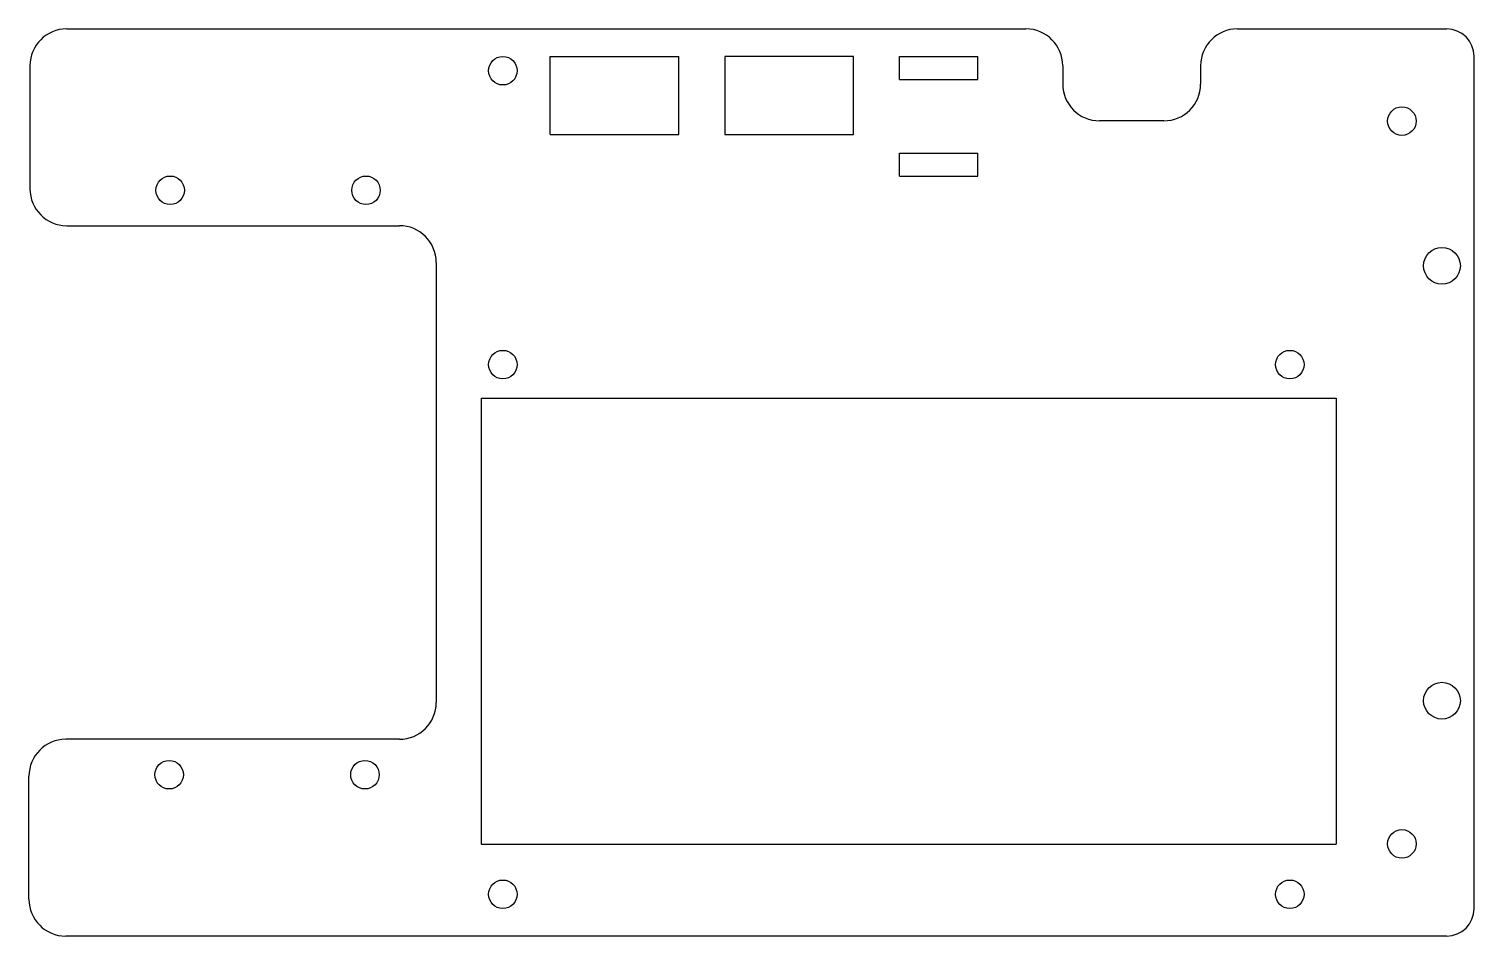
# Model space of a CAD drawing. Extents: x 151 to 308, y 57 to 156.
import ezdxf

# ---------------------------------------------------------------- set-up
doc = ezdxf.new("R2010")
doc.units = 0
doc.header["$LTSCALE"] = 12.7
doc.header["$MEASUREMENT"] = 0
doc.layers.add('VISIBLE', color=7, linetype='CONTINUOUS')

msp = doc.modelspace()

# ---------------------------------------------------------------- linework, layer by layer
at = {"layer": 'VISIBLE'}
for p, q in [((154.68, 156.06), (259.02, 156.06)), ((282.02, 156.06), (304.77, 156.06)), ((207.27, 153.06), (221.27, 153.06)), ((207.27, 144.56), (207.27, 153.06)), ((221.27, 144.56), (221.27, 153.06)), ((240.27, 153.06), (226.27, 153.06)), ((226.27, 153.06), (226.27, 144.56)), ((240.27, 144.56), (240.27, 153.06)), ((245.27, 153.06), (253.77, 153.06)), ((245.27, 150.56), (245.27, 153.06)), ((253.77, 150.56), (253.77, 153.06)), ((307.77, 60.4), (307.77, 153.06)), ((150.68, 152.06), (150.68, 138.66)), ((263.02, 152.06), (263.02, 150.06)), ((278.02, 152.06), (278.02, 150.06)), ((245.27, 150.56), (253.77, 150.56)), ((274.02, 146.06), (267.02, 146.06)), ((207.27, 144.56), (221.27, 144.56)), ((226.27, 144.56), (240.27, 144.56)), ((245.27, 142.56), (253.77, 142.56)), ((245.27, 140.06), (245.27, 142.56)), ((253.77, 140.06), (253.77, 142.56)), ((245.27, 140.06), (253.77, 140.06)), ((154.68, 134.66), (190.87, 134.66)), ((194.87, 130.66), (194.87, 82.8)), ((199.77, 115.9), (292.77, 115.9)), ((199.77, 115.9), (199.77, 67.4)), ((292.77, 115.9), (292.77, 67.4)), ((190.87, 78.8), (154.57, 78.8)), ((150.57, 61.4), (150.57, 74.8)), ((199.77, 67.4), (292.77, 67.4)), ((304.77, 57.4), (154.57, 57.4))]:
    msp.add_line(p, q, dxfattribs=at)
for centre, radius in [((202.12, 151.51), 1.55), ((299.91, 146.03), 1.55), ((165.93, 138.51), 1.55), ((187.23, 138.51), 1.55), ((304.27, 130.3), 2), ((202.12, 119.55), 1.55), ((287.72, 119.55), 1.55), ((304.27, 83), 2), ((165.82, 74.95), 1.55), ((187.12, 74.95), 1.55), ((299.91, 67.43), 1.55), ((202.12, 61.95), 1.55), ((287.72, 61.95), 1.55)]:
    msp.add_circle(centre, radius, dxfattribs=at)
for centre, radius, start, end in [((154.68, 152.06), 4, 90, 180), ((259.02, 152.06), 4, 0, 90), ((282.02, 152.06), 4, 90, 180), ((304.77, 153.06), 3, 0, 90), ((267.02, 150.06), 4, 180, 270), ((274.02, 150.06), 4, 270, 0), ((154.68, 138.66), 4, 180, 270), ((190.87, 130.66), 4, 0, 90), ((190.87, 82.8), 4, 270, 0), ((154.57, 74.8), 4, 90, 180), ((154.57, 61.4), 4, 180, 270), ((304.77, 60.4), 3, 270, 0)]:
    msp.add_arc(centre, radius, start, end, dxfattribs=at)

doc.saveas('drawing.dxf')
